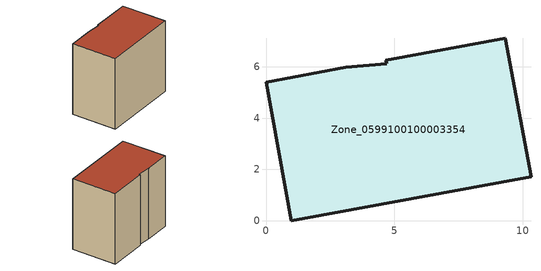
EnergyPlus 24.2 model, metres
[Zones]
Zone_0599100100003354
 floor ground (C_G): 4.67,6.26 9.33,7.12 10.33,1.71 0.99,0 0,5.41 3.1,5.98 4.7,6.12 z0
 wall outside (C_F): 0.99,0 10.33,1.71 9.33,7.12 4.67,6.26 4.7,6.12 3.1,5.98 0,5.41 0.99,0 z0:8.81
 roof outside (C_R): 9.33,7.12 4.67,6.26 4.7,6.12 3.1,5.98 0,5.41 0.99,0 10.33,1.71 z8.81
[BUILDING]
Pand.0599100100003354: North Axis=0; Terrain=City; Loads Convergence Tolerance Value=0.04; Temperature Convergence Tolerance Value=0.4; Solar Distribution=FullExterior; Maximum Number of Warmup Days=25; Minimum Number of Warmup Days=1
[Site:Location]
Rotterdam.The.Hague.AP_ZH_NLD Design_Conditions: Latitude=51.96; Longitude=4.45; Time Zone=1; Elevation=-4.5
[SITE:GROUNDTEMPERATURE:BUILDINGSURFACE]
18, 18, 18, 18, 18, 18, 18, 18, 18, 18, 18, 18
[MATERIAL] Thermal Absorptance=0.9; Solar Absorptance=0.7; Visible Absorptance=0.7
Name | Roughness | Thickness | Conductivity | Density | Specific Heat
G.TC.2006-2014 | MediumSmooth | 0.15 | 0.06 | 540 | 1210
F.TC.2006-2014 | Rough | 0.3 | 0.12 | 1920 | 840
R.TC.2006-2014 | MediumRough | 0.2 | 0.08 | 1500 | 1000
[CONSTRUCTION]
C_G: G.TC.2006-2014
C_F: F.TC.2006-2014
C_R: R.TC.2006-2014
[ZONE]
Zone_0599100100003354: Type=1; Multiplier=1; Ceiling Height=Autocalculate; Volume=Autocalculate; Floor Area=autocalculate; Part of Total Floor Area=Yes
[ZONEINFILTRATION:DESIGNFLOWRATE]
Infil_Zone_0599100100003354: Zone or ZoneList or Space or SpaceList=Zone_0599100100003354; Schedule=AlwaysOn; Design Flow Rate Calculation Method=Flow/Area; Flow Rate per Floor Area=0.0015; Constant Term Coefficient=1; Temperature Term Coefficient=0; Velocity Term Coefficient=0; Velocity Squared Term Coefficient=0
[HVACTEMPLATE:ZONE:IDEALLOADSAIRSYSTEM]
Zone_0599100100003354: Maximum Heating Supply Air Temperature=50; Minimum Cooling Supply Air Temperature=13; Maximum Heating Supply Air Humidity Ratio=0.0156; Minimum Cooling Supply Air Humidity Ratio=0.0077; Heating Limit=NoLimit; Cooling Limit=NoLimit; Dehumidification Control Type=ConstantSensibleHeatRatio; Cooling Sensible Heat Ratio=0.7; Dehumidification Setpoint=60; Humidification Control Type=None; Humidification Setpoint=30; Outdoor Air Method=None; Outdoor Air Flow Rate per Person=0.00944; Outdoor Air Flow Rate per Zone Floor Area=0; Outdoor Air Flow Rate per Zone=0; Demand Controlled Ventilation Type=None; Outdoor Air Economizer Type=NoEconomizer; Heat Recovery Type=None; Sensible Heat Recovery Effectiveness=0.7; Latent Heat Recovery Effectiveness=0.65
[ZONECONTROL:THERMOSTAT]
ThermostatControl_Zone_0599100100003354: Zone or ZoneList=Zone_0599100100003354; Control Type Schedule=DualSetpointControlType; Control 1=Thermostat_Zone_0599100100003354; Temperature Difference Between Cutout And Setpoint=0
[THERMOSTATSETPOINT:DUALSETPOINT]
Thermostat_Zone_0599100100003354: Heating Setpoint Temperature Schedule=HeatingSetpoint_Zone_0599100100003354; Cooling Setpoint Temperature Schedule=CoolingSetpoint_Zone_0599100100003354
[SCHEDULE:COMPACT]
HeatingSetpoint_Zone_0599100100003354: Through: 12/31, For: AllDays, Until: 24:00, 21
CoolingSetpoint_Zone_0599100100003354: Through: 12/31, For: AllDays, Until: 24:00, 24
DualSetpointControlType: Through: 12/31, For: AllDays, Until: 24:00, 4
AlwaysOn: Through: 12/31, For: AllDays, Until: 24:00, 1
